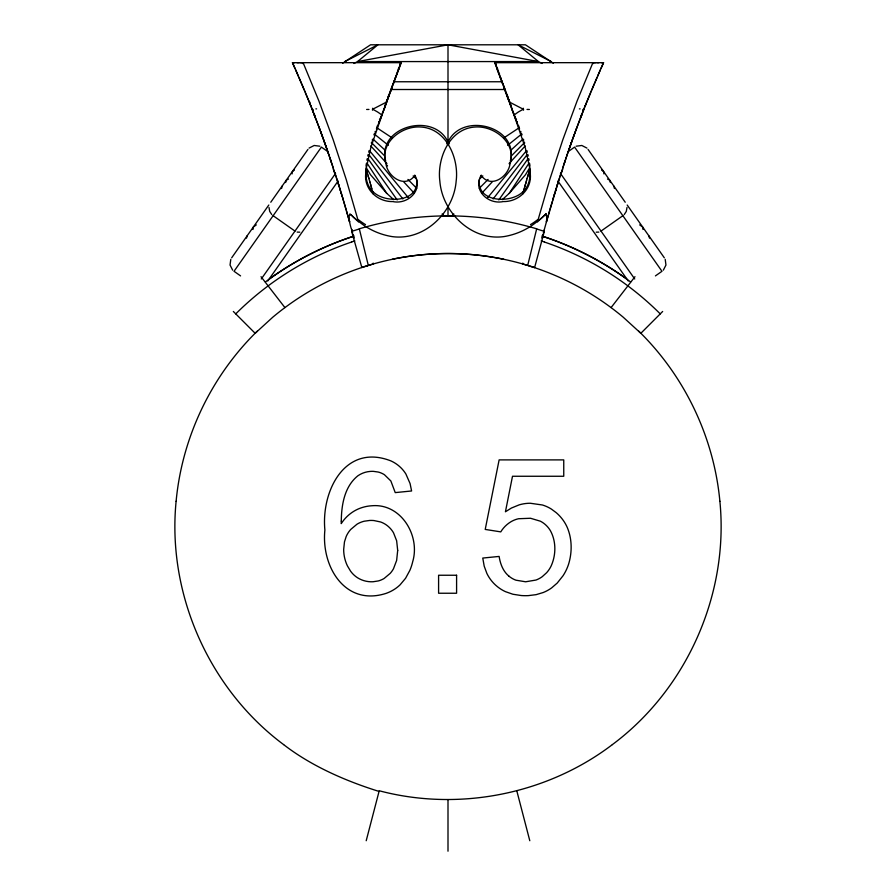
<?xml version="1.0" encoding="UTF-8"?>
<svg xmlns="http://www.w3.org/2000/svg" width="896" height="896" viewBox="0 0 896 896"><rect width="100%" height="100%" fill="white"/><g stroke="black" fill="none" stroke-linecap="round" stroke-linejoin="round"><path stroke-width="1.34" d="M523.522 110.197L523.264 108.226M523.544 109.077L518.403 111.955A84.011 78.96 2.9 0 0 514.069 115.102L525.358 148.086L529.704 168.112A70.246 66.763 -10.5 0 1 530.062 172.323C532.885 188.485 518.896 202.014 503.227 201.566C488.118 204.859 472.45 190.131 481.23 175.168M176.12 501.267C166.925 593.813 209.014 689.058 283.606 744.587M626.987 207.48L626.304 211.389L624.232 214.581M366.016 166.186L366.341 163.576M252.974 229.488L253.266 227.125L256.312 224.885M292.085 173.902L292.365 171.55L294.403 170.061M176.12 501.267C182.056 437.349 211.288 376.074 257.208 331.206M479.438 179.413C476.179 201.97 509.432 203.896 522.211 192.438A20.474 19.701 -0.7 0 0 523.477 191.296L525.381 189.258M522.816 263.11L522.76 263.984L524.037 264.354A273.011 273.011 0 0 1 623.146 317.139L640.842 333.301L662.648 311.472M529.648 179.323L530.275 171.371A41.821 29.669 90 0 0 530.242 170.565M366.89 160.227L367.158 158.816M281.579 188.507L282.083 186.178M367.763 155.994L368.099 154.56M367.606 265.653L368.323 265.44A264.331 255.226 0 0 1 527.688 265.418L536.648 228.962L544.286 231.347M366.206 840.728L379.221 790.765C458.662 811.787 546.963 794.394 612.394 744.587M368.693 152.174L369.074 150.741M379.042 791.426C346.483 781.29 311.685 766.338 283.606 744.587M542.517 236.163L542.998 234.371M510.328 160.933C519.131 126.683 462.291 111.227 448.011 141.994A69.216 59.214 0 0 0 446.813 143.853M543.805 231.392L544.141 230.138M543.536 232.378L543.861 231.179M543.346 233.094L543.558 232.277M544.342 231.358L534.587 267.646L533.613 267.322M544.062 230.418L548.24 215.376M522.861 193.514L523.096 192.674M523.331 191.834L523.678 190.59M522.749 193.939L523.466 191.363M524.261 188.53L524.821 186.558M523.902 189.818L524.339 188.261M523.936 189.706L523.566 191.027M524.787 186.682L525.034 185.808M525.392 184.554L525.829 183.019M525.179 185.304L525.47 184.285M525.011 185.886L525.235 185.091M548.486 214.469L549.562 210.739M526.266 181.474L526.624 180.253M525.918 182.683L526.389 181.059M525.694 183.49L525.974 182.504M527.184 178.293L526.568 180.443M549.842 209.765L550.704 206.774M527.733 176.389L527.934 175.706M527.453 177.374L528.046 175.336M527.094 178.618L527.565 176.982M528.629 173.331L528.293 174.496M528.013 175.448L528.315 174.384M551.006 205.755L552.238 201.544M529.01 172.032L529.334 170.923M528.763 172.861L529.133 171.595M528.528 173.678L528.853 172.558M529.95 168.829L529.637 169.893M529.379 170.755L529.659 169.803M529.256 171.192L529.502 170.363M246.512 238.112L247.229 235.704M285.622 182.538L286.339 180.118L288.467 179.054M552.563 200.469L553.538 197.198M553.034 198.878L553.291 198.005M553.885 196.045L554.568 193.771M553.773 196.414L554.03 195.541M554.501 194.018L554.982 192.416M554.109 195.317L554.288 194.701M555.195 191.733L555.509 190.714M559.574 177.688L546.392 221.95L546.818 217.997L546.067 213.842L542.595 217.134M555.632 190.299L555.856 189.56M555.453 190.882L555.71 190.053M556.17 188.563L556.651 186.995M555.923 189.358L556.203 188.429M555.778 189.818L555.99 189.123M556.786 186.547L557.088 185.573M557.267 185.013L557.581 183.994M556.942 186.032L567.258 154.47M557.738 183.49L558.062 182.448M371.336 143.069L371.672 142.027M372.478 110.197L372.736 108.226M559.91 176.613L561.299 172.323M372.266 140.179L372.579 139.227M563.013 167.082L564.48 162.669M353.405 217.134C345.565 207.603 350.627 228.144 351.781 229.858M382.48 112.885L386.826 101.92L389.043 95.278L388.483 95.278M564.637 162.187L564.95 161.235M509.858 162.49L509.342 163.934M564.346 163.083A36.434 1.064 -71.1 0 1 564.76 161.84L566.014 158.088M565.925 158.368L566.25 157.394M566.989 155.232L572.746 138.835M566.888 155.546L567.09 154.952M566.451 156.811L566.922 155.445M567.213 154.594L567.93 152.51M568.075 152.074L569.486 148.019M230.787 259.347L230.048 265.048L232.658 270.155M374.024 134.994L374.349 134.053M568.781 150.058L569.229 148.747M568.602 150.539L568.826 149.923M569.979 146.619L570.494 145.152M569.8 147.112L570.069 146.35M569.442 148.154L569.643 147.582M374.998 132.216L375.323 131.298M570.237 145.869L570.662 144.659M570.035 146.44L570.259 145.802M400.053 64.109L400.557 62.675M571.189 143.192L571.76 141.59M571.01 143.685L571.357 142.722M570.651 144.726L570.987 143.741M397.835 70.347L397.432 71.456M398.35 68.902L398.854 67.469M593.342 63.594L593.667 62.675M571.939 141.086L571.704 141.736L573.608 136.438M571.211 143.125L571.536 142.218M396.435 74.256L396.838 73.136M400.299 64.523L397.958 70.997M400.176 64.848L400.96 62.675L400.624 63.594M572.219 140.28L572.466 139.619M395.226 77.605L394.621 79.274M399.403 66.987L396.962 73.763M572.802 138.667L573.126 137.76M393.826 81.48L394.229 80.382M573.776 135.99L573.026 138.04M391.104 88.984L391.619 87.55M380.89 117.208L379.49 119.806M392.022 86.442L392.426 85.344M392.829 84.235L393.232 83.138M397.13 73.293L394.878 79.464M574.28 134.579L574.963 132.731M574.067 135.195L574.403 134.254M573.888 135.677L574.146 134.949M573.306 137.278L578.267 123.838M378.627 122.125L378.84 121.542M381.842 114.621L381.214 116.346M388.125 97.138L387.475 99.086M388.416 96.32L389.122 94.394M389.346 93.8L389.771 92.624M390.208 91.437L390.723 90.037M395.954 76.53L396.29 75.611M393.366 83.541L395.282 78.355M382.155 113.758L383.152 111.81M382.85 112.627L370.933 147.112L366.296 168.112A70.246 66.763 10.5 0 0 365.938 172.323C363.115 188.485 377.104 202.014 392.773 201.566C407.882 204.859 423.55 190.131 414.77 175.168M575.31 131.768L575.635 130.894M575.411 131.51L574.885 132.944M391.854 87.64L392.627 85.568M384.059 109.346L385.28 106.053M392.963 84.672L393.624 82.869M383.757 110.174L384.205 108.965M383.018 112.168L383.813 110.029M576.106 129.629L576.397 128.845M575.904 130.155L576.229 129.282M575.758 130.547L576.05 129.774M385.694 104.216L391.922 88.234M390.622 90.966L390.286 91.874L391.294 89.174M385.19 106.288L385.896 104.406M391.093 89.701L401.296 62.675L292.443 62.675L298.491 76.317M391.955 87.371L392.291 86.475M384.362 108.528L384.675 107.699M576.688 128.05L580.272 118.552M576.341 128.99L576.598 128.296M386.669 101.573L387.33 99.803M387.654 98.93L389.626 93.632M578.469 123.312L579.264 121.195M579.466 120.669L585.48 105.213M581.291 115.898L580.474 118.014M582.322 113.232L581.224 115.338M581.504 115.36L581.907 114.296M376.768 128.128L377.294 126.773M582.243 113.434L582.568 112.616M582.736 112.168L583.206 110.981M377.653 125.866L378.37 124.051M583.262 110.835L583.957 109.054M584.002 108.965L584.416 107.89M583.845 109.346L584.326 108.136M378.549 123.592L379.366 121.531M584.819 106.893L587.653 99.814M379.546 121.072L381.954 115.08A84.011 78.96 -2.9 0 0 377.574 111.978L372.456 109.077M585.402 105.414L586.275 103.23M585.043 106.31L585.267 105.75M586.107 103.656L589.691 94.83M587.877 99.277L600.432 69.653M386.4 101.718L385.694 103.432M388.427 96.79L388.763 95.973M389.043 95.278L388.382 96.891M384.787 105.638L385.291 104.418M386.568 101.315L387.229 99.702M590.139 93.722L590.598 92.613M591.058 91.515L591.517 90.418M591.965 89.32L593.79 84.986M594.25 83.91L594.709 82.824M595.168 81.749L597.038 77.414M592.906 62.675L577.125 100.912L562.789 139.821L549.763 179.57L537.454 221.95L546.067 213.842M597.509 76.317L603.557 62.675L494.704 62.675L499.038 73.763M600.936 68.51L603.557 62.675M529.749 167.686L525.437 174.798L509.309 193.29L502.253 199.674M481.219 175.482C490.862 188.955 508.256 176.926 510.059 163.8C516.936 143.248 494.525 125.619 475.373 127.008C449.624 128.274 436.856 158.435 439.846 181.138C442.266 212.486 471.688 241.203 504.022 236.578A67.782 64.982 -2.7 0 0 537.107 221.558M509.309 193.29L529.099 162.971M310.598 105.414L309.49 101.528M231.672 257.813L268.811 205.027M270.771 202.238L307.922 149.442M261.274 278.992L335.574 173.398M267.781 280.963L338.128 180.992M498.826 199.92L527.856 158.939M493.147 198.934L527.05 154.728M611.094 307.586L634.984 276.696M663.342 270.155L665.952 265.048L665.213 259.347M487.514 197.859L526.523 150.651M414.781 175.482C405.138 188.955 387.744 176.926 385.941 163.8C379.064 143.248 401.475 125.619 420.627 127.008C446.376 128.274 459.144 158.435 456.154 181.138C453.734 212.486 424.312 241.203 391.978 236.578A67.782 64.982 2.7 0 1 358.893 221.558M481.914 193.11L492.274 181.832M509.242 163.363L525.258 145.925M451.909 215.981L453.869 214.01M479.293 188.317L488.085 179.424M511.56 155.714L524.272 142.867M233.352 311.472L255.158 333.301L272.843 317.139A273.011 273.011 0 0 1 371.963 264.354L373.318 263.962L373.184 263.11M479.752 178.763L482.832 175.941M510.485 150.573L522.782 139.306M542.349 217.358L541.587 218.008M541.33 218.232L540.691 218.758M612.394 744.587C686.986 689.058 729.075 593.813 719.88 501.267M540.31 219.083L538.586 220.438M309.064 148.098L314.182 145.477L319.872 146.216M507.651 145.32L521.752 133.986M342.597 63.258L370.563 44.8L525.437 44.8L553.403 63.258M582.702 109.827L583.677 109.077M568.03 151.715L574.594 147.101L661.976 271.286L655.424 275.901M601.014 231.09L622.866 215.712M503.81 137.917L518.93 127.926M373.072 109.043L386.826 101.92M353.931 63.47L357.549 61.578L377.922 44.8L344.747 61.578M576.128 146.216L581.818 145.477L586.936 148.098M351.635 241.954L354.827 240.89M361.838 267.501L351.658 231.358M361.805 267.512L364.997 266.47M353.069 236.41L349.653 237.541A305.357 305.357 0 0 0 269.64 278.79M353.427 236.298L350.101 237.406A304.752 304.752 0 0 0 265.395 281.949M351.714 231.347L359.352 228.962L368.323 265.44M364.93 266.493L366.61 265.966M366.576 265.978L367.629 265.653M551.253 61.578L518.078 44.8L538.451 61.578L448 44.8L357.549 61.578L538.451 61.578L542.069 63.47M598.83 232.098L596.21 232.187M299.79 232.187L297.17 232.098M603.355 62.675L601.451 62.675M294.549 62.675L292.645 62.675M300.115 62.675L302.714 62.675M593.286 62.675L595.885 62.675M596.982 62.675L598.886 62.675M393.87 81.76L502.13 81.76M391.104 89.51L504.896 89.51M511.605 107.699L506.957 95.278L507.517 95.278M516.51 119.806L514.147 115.36M297.002 62.675L299.141 62.675M528.371 265.653L529.054 265.854M530.174 266.213L531.07 266.493M531.048 266.482L533.613 267.322M542.573 236.298L545.899 237.406A304.752 304.752 0 0 1 630.605 281.949M541.173 240.89L544.365 241.954M542.931 236.41L546.347 237.541M607.533 179.054L609.661 180.118L610.378 182.538M522.928 109.043L509.174 101.92L504.078 88.234M377.07 127.926L392.19 137.917M314.776 115.338L313.678 113.232M327.97 151.715L321.406 147.101L234.024 271.286L240.576 275.901M273.134 215.712L294.986 231.09M601.597 170.061L603.635 171.55L603.915 173.902M639.688 224.885L642.734 227.125L643.026 229.488M357.448 220.461L355.69 219.083M312.323 109.077L313.298 109.827M374.248 133.986L388.349 145.32M355.309 218.758L354.67 218.232M354.413 218.008L353.651 217.358M508.973 576.184C503.048 571.357 500.248 563.774 499.128 556.427L482.765 558.062L484.198 566.149L486.864 573.406A37.957 37.957 0 0 0 493.181 582.714A39.861 39.861 0 0 0 495.902 585.39A38.203 38.203 0 0 0 505.467 591.662L512.882 594.238L521.136 595.526A60.01 60.01 0 0 0 528.315 595.627L536.077 594.664L543.189 592.536A39.435 39.435 0 0 0 551.645 587.888L557.222 583.061L563.046 575.747A47.914 47.914 0 0 0 568.49 564.491C572.208 552.608 572.186 539.302 567.381 527.722A40.499 40.499 0 0 0 562.061 518.773L560.717 517.149A44.587 44.587 0 0 0 556.248 512.691L551.376 509.074A37.218 37.218 0 0 0 542.405 504.986L530.253 503.25A38.853 38.853 0 0 0 519.109 504.885L511.414 508.043L505.434 511.773L512.501 476.258L563.752 476.258L563.752 459.894L499.128 459.894L485.218 529.424L500.763 531.877A29.837 29.837 0 0 1 510.798 521.842A25.614 25.614 0 0 1 518.594 518.728L530.522 518.258L540.366 521.192A24.461 24.461 0 0 1 546.022 525.213A25.883 25.883 0 0 1 550.402 530.701C556.371 541.531 556.102 555.408 550.906 566.474A29.378 29.378 0 0 1 546.616 572.723L542.237 576.688A25.659 25.659 0 0 1 535.965 580.048L525.627 581.784L515.962 580.194A23.498 23.498 0 0 1 508.973 576.184M366.251 167.686L370.563 174.798L386.691 193.29L393.747 199.674M373.218 139.306L385.515 150.573M413.168 175.941L416.248 178.763M370.619 189.258L372.523 191.296A20.474 19.701 0.7 0 0 373.789 192.438C386.579 203.896 419.821 201.97 416.562 179.413M371.728 142.867L384.44 155.714M407.915 179.424L416.707 188.317M442.131 214.01L444.091 215.981M638.792 331.206C684.712 376.085 713.944 437.349 719.88 501.267M370.742 145.925L386.758 163.363M403.726 181.832L414.086 193.11M349.933 213.842L358.546 221.95L346.237 179.57L333.211 139.821L318.875 100.912L303.094 62.675M369.477 150.651L408.486 197.859M271.768 214.581L269.696 211.389L269.013 207.48M261.016 276.696L284.906 307.586M368.95 154.728L402.853 198.934M368.144 158.939L397.174 199.92M588.078 149.442L625.229 202.238M627.189 205.027L664.328 257.813M560.426 173.398L634.726 278.992M557.872 180.992L628.219 280.963M366.901 162.971L386.691 193.29M387.52 165.95L387.24 165.346M292.443 62.675L295.064 68.51M295.568 69.653L308.123 99.277M298.962 77.414L301.75 83.91M302.21 84.986L304.035 89.32M304.483 90.418L304.942 91.515M305.402 92.613L305.861 93.722M506.957 95.278L507.618 96.891M507.808 97.35L508.446 98.896L507.875 97.138M508.771 99.702L509.432 101.315M509.6 101.718L510.306 103.432M507.92 97.642L508.525 99.086M510.709 104.418L511.213 105.638M306.309 94.83L309.221 101.976M308.347 99.814L311.181 106.893M514.797 116.928L516.454 121.072M309.445 102.525L309.893 103.656M310.531 105.246L317.531 123.312M516.634 121.531L517.451 123.592M310.733 105.75L310.957 106.31M517.63 124.051L518.347 125.866M311.506 107.71L312.155 109.346M311.584 107.89L312.738 110.835M518.706 126.773L519.232 128.128M312.794 110.981L313.264 112.168M313.118 111.798L313.757 113.434M314.093 114.296L314.496 115.36M314.709 115.898L315.526 118.014M315.728 118.552L319.122 127.523M505.277 90.037L505.792 91.437M386.658 163.934L386.142 162.49M317.733 123.838L318.528 125.944M508.346 98.93L506.038 92.747M318.718 126.47L321.115 132.944M508.67 99.803L510.306 104.216M505.378 90.966L505.714 91.874M504.706 89.174L499.666 76.317M510.104 104.406L510.81 106.288M510.72 106.053L512.243 109.435M319.043 127.322L319.312 128.05M319.402 128.296L319.659 128.99M504.045 87.371L504.907 89.701M503.373 85.568L504.146 87.64M511.325 107.699L513.206 112.022M511.795 108.965L512.243 110.174M512.187 110.029L512.59 111.104M319.603 128.822L319.894 129.629M319.771 129.282L320.096 130.155M319.95 129.774L320.242 130.547M502.376 82.869L502.712 83.765M502.634 83.541L500.718 78.355M512.546 110.992L513.52 112.885M512.848 111.81L513.845 113.758M513.15 112.627L513.453 113.445M320.365 130.894L320.69 131.768M320.589 131.51L320.891 132.339M517.16 121.542L517.373 122.125M513.374 113.232L514.472 115.483M501.122 79.464L498.87 73.293M506.654 93.8L506.229 92.624M506.878 94.394L507.584 96.32M513.766 114.296L514.786 116.346M499.262 75.219L497.235 69.653M321.093 132.877L321.933 135.195M320.824 132.149L323.949 140.762M504.381 87.55L504.896 88.984M499.71 75.611L500.046 76.53M503.574 85.344L503.978 86.442M321.362 133.616L321.72 134.579M321.854 134.949L322.112 135.677M503.171 84.235L502.768 83.138M501.771 80.382L502.174 81.48M498.042 70.997L496.597 66.987M322.235 136.024L322.974 138.04M322.392 136.438L322.739 137.402M501.379 79.274L500.774 77.605M497.034 68.219L495.701 64.523M322.874 137.76L323.198 138.667M499.162 73.136L499.565 74.256M495.824 64.848L495.04 62.675L495.376 63.594M323.254 138.835L327.488 150.83M323.534 139.619L323.781 140.28M498.568 71.456L498.165 70.347M497.65 68.902L497.146 67.469M302.333 62.675L302.658 63.594M324.061 141.086L324.296 141.736M324.24 141.59L325.382 144.794M520.677 131.298L521.002 132.216M495.947 64.109L495.443 62.675M324.464 142.218L324.811 143.192M325.338 144.659L325.763 145.869M325.506 145.152L326.021 146.619M325.931 146.35L326.2 147.112M521.651 134.053L521.976 134.994M326.357 147.582L326.715 148.579M326.514 148.019L327.925 152.074M326.771 148.747L326.973 149.33M327.186 149.946L329.549 156.811M328.07 152.51L328.787 154.594M328.138 152.701L328.362 153.328M328.742 154.47L329.011 155.232M328.922 154.963L338.912 185.573M329.75 157.394L330.075 158.368M329.986 158.088L331.262 161.885A36.434 1.064 71.1 0 1 331.654 163.083L332.987 167.082M330.243 158.85L330.568 159.802M331.05 161.235L331.363 162.187M523.421 139.227L523.734 140.179M334.701 172.323L336.09 176.613M524.328 142.027L524.664 143.069M336.426 177.688L337.658 181.563M337.938 182.448L338.262 183.49M338.15 183.154L340.368 190.299M338.419 183.994L338.733 185.013M338.89 185.517L339.214 186.547M339.349 186.995L339.83 188.541M339.797 188.429L342.966 198.878M340.29 190.053L340.805 191.733M341.085 192.618L341.253 193.2M341.219 193.088L341.499 194.018M341.432 193.771L342.115 196.045M341.97 195.541L342.227 196.414M342.451 197.154L343.179 199.584M342.709 198.005L349.608 221.95L349.182 220.394M343.112 199.371L343.515 200.715M648.771 235.704L649.488 238.112M366.05 168.829L366.363 169.893M366.341 169.803L366.621 170.755M343.762 201.544L344.994 205.755M366.498 170.363L366.99 172.032M366.867 171.595L367.237 172.861M367.147 172.558L367.472 173.678M367.394 173.421L367.718 174.507M367.685 174.384L368.256 176.366M368.2 176.154L368.906 178.618M368.435 176.982L368.67 177.8M345.296 206.774L346.158 209.765M368.816 178.282L369.734 181.474M369.611 181.059L370.082 182.683M346.438 210.739L347.637 214.928M370.026 182.504L370.608 184.554M370.53 184.285L370.821 185.304M370.765 185.091L371.213 186.682M371.179 186.558L371.459 187.555M347.76 215.376L348.734 218.803M371.437 187.466L371.739 188.53M371.661 188.261L372.378 190.814M372.322 190.59L372.669 191.834M372.534 191.363L372.859 192.517M372.523 191.296L373.251 193.939L372.904 192.674M351.658 229.387L351.938 230.418M351.859 230.138L352.195 231.392M352.139 231.179L352.654 233.094M526.926 150.741L527.307 152.174M385.672 160.933C376.869 126.683 433.709 111.227 447.989 141.994A69.216 59.214 0 0 1 449.187 143.853M353.002 234.371L353.483 236.163M529.794 840.728L516.869 791.078M527.901 154.56L528.237 155.994M613.928 186.178L614.421 188.507M528.842 158.816L529.11 160.227M366.352 179.323L365.725 171.371A41.821 29.669 -90 0 1 365.758 170.565M529.659 163.576L529.984 166.186M448 44.8L448 144.032M448 207.883L448 215.925M448 799.59L448 851.2M333.189 168.75A70.246 3.987 72.2 0 1 334.466 172.648M370.664 189.179A19.992 13.989 89.2 0 1 366.464 179.278M353.595 235.267A74.525 0.952 73.6 0 1 354.2 237.978M365.523 224.616A107.195 74.491 87.1 0 1 358.4 219.722M368.973 109.435A164.091 6.563 -2.2 0 1 366.621 109.469M376.41 128.99A28.885 0.963 -71.3 0 1 376.499 128.654M377.126 126.358A28.885 0.963 -71.3 0 1 377.25 125.933M316.59 108.886A164.069 5.958 -2.1 0 1 315.885 108.864M314.16 114.789A83.765 1.445 70 0 1 315.392 117.981M561.534 172.648A70.246 3.987 -72.2 0 1 562.811 168.75M529.536 179.278A19.992 13.989 -89.2 0 1 525.336 189.179M541.8 237.978A74.525 0.952 -73.6 0 1 542.405 235.267M537.6 219.722A107.195 74.491 -87.1 0 1 530.477 224.616M580.115 108.864A164.069 5.958 2.1 0 1 579.41 108.886M580.608 117.981A83.765 1.445 -70 0 1 581.84 114.789M529.379 109.469A164.091 6.563 2.2 0 1 527.027 109.435M518.75 125.933A28.885 0.963 71.3 0 1 518.874 126.358M519.501 128.654A28.885 0.963 71.3 0 1 519.59 128.99M392.549 259.19A264.074 255.035 0 0 1 503.686 259.235M359.296 228.794A300.418 289.946 0.1 0 1 536.693 228.816M442.254 216.014A300.048 289.542 0 0 1 454.686 216.026M235.76 313.88A299.97 299.97 0 0 1 351.658 242.01M546.47 237.541A305.357 305.357 0 0 1 626.472 278.79M544.342 242.01A299.97 299.97 0 0 1 660.24 313.88M341.286 521.125L341.242 523.611C346.158 515.928 353.752 510.003 362.533 507.427A39.077 39.077 0 0 1 371.728 505.77C400.87 503.048 420.56 535.606 412.675 561.77A50.747 50.747 0 0 1 409.853 570.394L405.563 578.29L400.109 584.808A37.822 37.822 0 0 1 393.501 589.882A38.987 38.987 0 0 1 385.952 593.421C345.094 606.502 321.093 566.608 324.878 530.029C321.082 490.605 345.285 443.027 390.958 460.925A33.97 33.97 0 0 1 399.403 466.357A33.858 33.858 0 0 1 405.888 473.995L410.077 483.549L411.6 490.974L395.237 492.61L390.858 480.973L384.418 474.701A21.291 21.291 0 0 0 378.179 472.035L373.531 471.374A27.597 27.597 0 0 0 370.339 471.408A24.898 24.898 0 0 0 357.93 475.754C344.456 486.472 341.454 504.907 341.286 521.125M397.69 550.413L396.637 560.437L393.49 568.747A26.611 26.611 0 0 1 390.219 573.35L384.104 578.491A22.758 22.758 0 0 1 378.246 580.955L373.05 581.75A26.466 26.466 0 0 1 357.493 577.741A25.973 25.973 0 0 1 350.56 571.144L347.39 565.824A38.035 38.035 0 0 1 343.672 549.494L344.478 541.845L346.214 536.435A26.141 26.141 0 0 1 350.694 529.48L356.966 524.227A25.379 25.379 0 0 1 364.224 521.214L369.611 520.464A33.085 33.085 0 0 1 373.934 520.554L380.576 521.965A23.565 23.565 0 0 1 387.386 525.728L388.394 526.579A25.894 25.894 0 0 1 391.205 529.48A25.189 25.189 0 0 1 393.534 532.84L396.648 540.792L397.69 550.413M387.094 99.949L386.859 100.598L387.106 99.994M456.59 575.243L438.592 575.243L438.592 593.242L456.59 593.242L456.59 575.243M509.141 100.598L508.894 99.994L509.141 100.598"/></g></svg>
